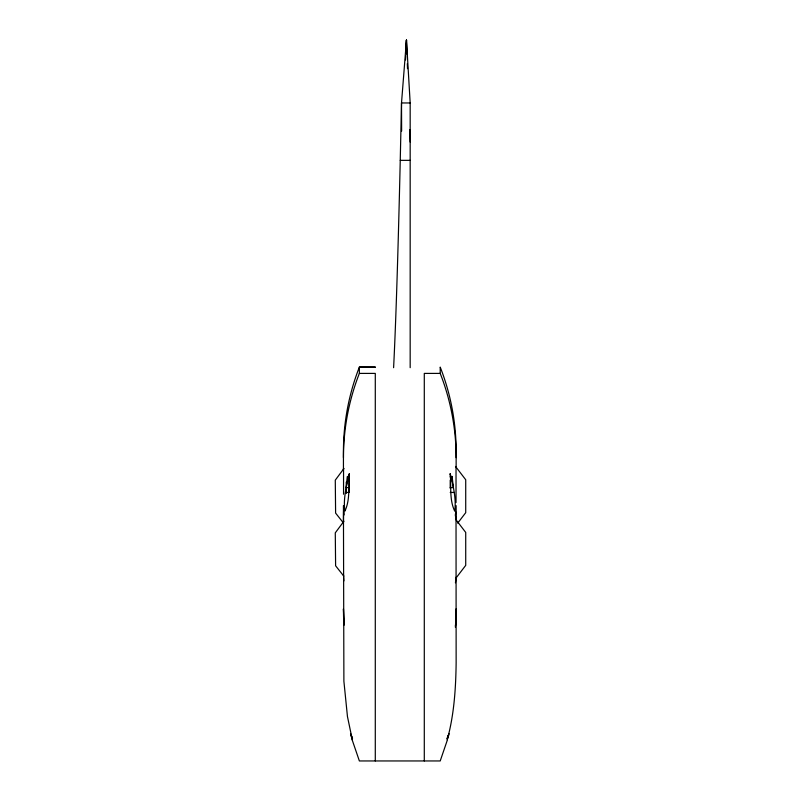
<?xml version="1.0" encoding="UTF-8"?>
<svg xmlns="http://www.w3.org/2000/svg" width="801" height="801" viewBox="0 0 801 801"><rect width="100%" height="100%" fill="white"/><g stroke="black" fill="none" stroke-linecap="round" stroke-linejoin="round"><path stroke-width="1.2" d="M343.439 522.843L343.549 511.559M349.356 473.741C348.165 486.067 350.438 499.604 344.861 511.138C343.118 498.943 346.412 485.746 349.356 473.741L349.356 492.445M393.601 367.689A4653.379 35.244 -89.9 0 0 400.25 160.35L401.511 102.959L406.467 40.05L410.172 102.959L410.172 367.679M406.117 50.032L406.467 40.05L407.008 54.979M405.536 59.955L405.707 56.22M406.007 50.002L406.467 40.05M455.409 515.243L455.689 511.689M455.409 516.144L455.689 512.6M456.029 577.211L455.689 580.915A270.207 130.443 0 0 1 455.429 582.818M447.449 738.973C454.137 714.282 455.799 688.429 456.139 662.938L456.029 516.285M447.138 740.665L440.21 760.95L359.369 760.95L352.44 740.665M449.021 733.596L447.138 738.132L447.138 738.993L448.76 734.727L447.138 740.044M343.919 468.535L335.279 480.159L335.609 513.091L343.008 522.432M343.919 521.221L335.279 532.855L335.609 565.786L343.749 576.059M457.691 523.153L465.721 512.68L465.721 479.749L455.509 466.422M455.509 578.692L465.721 565.366L465.721 532.435L455.509 519.108M410.172 102.959L401.511 102.959L401.631 131.064M400.25 160.35L410.172 160.35M343.449 457.661A241.842 235.965 0 0 1 359.359 373.406L375.289 373.406L375.289 760.95M456.129 457.661A241.842 235.965 0 0 0 440.22 373.406L424.29 373.406L424.29 760.95M450.552 476.245L450.222 473.741C453.166 485.746 456.45 498.943 454.718 511.138C449.141 499.604 451.414 486.067 450.222 473.741M349.356 487.599L346.232 487.599L347.454 476.395L347.454 480.96M450.222 487.599L453.346 487.599L452.124 476.395L452.124 480.96M345.541 492.445L348.405 492.445M450.222 492.445L454.037 492.445M350.558 733.596L352.44 738.132L352.44 738.993L350.818 734.727L352.44 740.424L347.454 716.525L343.889 681.2L343.439 505.651M343.889 580.915L343.479 574.998M343.889 511.689L344.07 514.963M407.329 63.69L407.509 68.666M409.722 129.622L410.172 142.057M346.242 482.112L346.362 493.396M456.139 467.604L456.139 451.353A234.563 232.6 0 0 0 440.21 367.108L440.21 373.406M456.029 468.074L456.029 502.537M456.139 505.651L456.139 519.278M450.222 476.525L450.222 477.066M450.222 480.189L450.222 488.32M359.369 373.406L359.369 367.108L375.289 367.128L359.369 367.108A234.563 232.6 0 0 0 343.439 451.353L343.439 470.107M343.549 468.074L343.549 494.217M455.439 626.092A452.405 309.106 0 0 0 456.139 608.9A218.222 213.517 4.2 0 1 455.379 627.233M344.07 624.94L343.439 608.89L343.549 615.779A218.222 213.517 -4.2 0 0 344.009 624.95"/></g></svg>
